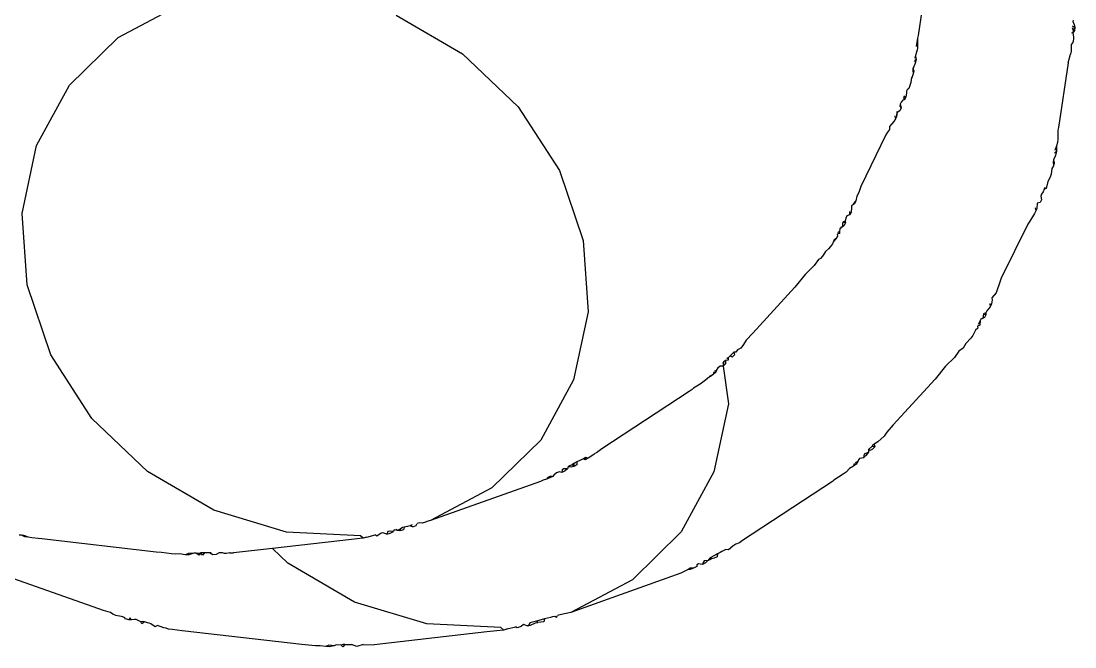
# Model space of a CAD drawing. Header units: inches. Extents: x 9636 to 21597, y -10243 to 557.
# Drawn here: x 14664.676 to 14665.791, y -8281.212 to -8280.551 of the extents above; entities that cross this region are included whole.
import ezdxf

# ---------------------------------------------------------------- set-up
doc = ezdxf.new("R2010")
doc.units = ezdxf.units.IN
doc.header["$MEASUREMENT"] = 0
doc.layers.add('Edges', color=7, linetype='Continuous')

# ---------------------------------------------------------------- blocks, each defined once
blk = doc.blocks.new('FF')
at = {"layer": 'Edges', "color": 252, "true_color": 0x939598}
for p, q in [((14664.7789, -8280.5683), (14664.844, -8280.5338)), ((14665.073, -8280.5448), (14665.1432, -8280.5858)), ((14665.629, -8280.5402), (14665.625, -8280.5663)), ((14665.7889, -8280.55), (14665.7887, -8280.5516)), ((14665.788, -8280.5578), (14665.7892, -8280.5611)), ((14665.7882, -8280.5562), (14665.7909, -8280.5579)), ((14665.7887, -8280.5516), (14665.7901, -8280.5549)), ((14665.7892, -8280.5611), (14665.7888, -8280.5636)), ((14665.7906, -8280.5612), (14665.7888, -8280.5636)), ((14665.7909, -8280.5579), (14665.7892, -8280.5611)), ((14665.7901, -8280.5549), (14665.7909, -8280.5579)), ((14665.7909, -8280.5579), (14665.7906, -8280.5612)), ((14664.7273, -8280.619), (14664.7789, -8280.5683)), ((14665.6244, -8280.5692), (14665.6231, -8280.578)), ((14665.6244, -8280.5692), (14665.6243, -8280.5789)), ((14665.625, -8280.5663), (14665.6244, -8280.5692)), ((14665.7888, -8280.5636), (14665.7873, -8280.564)), ((14665.7888, -8280.5636), (14665.7893, -8280.5682)), ((14665.7894, -8280.5704), (14665.7888, -8280.5737)), ((14665.7893, -8280.5682), (14665.7894, -8280.5704)), ((14665.6222, -8280.5884), (14665.624, -8280.5822)), ((14665.6243, -8280.5789), (14665.624, -8280.5822)), ((14665.787, -8280.5828), (14665.7863, -8280.5861)), ((14665.7888, -8280.5737), (14665.7869, -8280.576)), ((14665.7869, -8280.576), (14665.787, -8280.5828)), ((14665.1432, -8280.5858), (14665.2021, -8280.6418)), ((14665.6223, -8280.5947), (14665.6205, -8280.5995)), ((14665.6228, -8280.5914), (14665.6207, -8280.5937)), ((14665.6222, -8280.5884), (14665.6211, -8280.5907)), ((14665.6222, -8280.5884), (14665.6228, -8280.5914)), ((14665.6228, -8280.5914), (14665.6223, -8280.5947)), ((14665.7838, -8280.5951), (14665.7863, -8280.5861)), ((14665.6196, -8280.6008), (14665.6193, -8280.603)), ((14665.6193, -8280.603), (14665.6197, -8280.607)), ((14665.6205, -8280.5995), (14665.6196, -8280.6008)), ((14665.6196, -8280.6008), (14665.6204, -8280.6038)), ((14665.6204, -8280.6038), (14665.6197, -8280.607)), ((14665.7838, -8280.5951), (14665.7735, -8280.6634)), ((14665.6173, -8280.616), (14665.6163, -8280.6192)), ((14665.6176, -8280.613), (14665.6173, -8280.616)), ((14665.6189, -8280.6102), (14665.6176, -8280.613)), ((14665.6189, -8280.6102), (14665.6178, -8280.6113)), ((14665.6197, -8280.607), (14665.6189, -8280.6102)), ((14664.6926, -8280.6825), (14664.7273, -8280.619)), ((14665.6128, -8280.6274), (14665.6121, -8280.6311)), ((14665.6135, -8280.6237), (14665.6128, -8280.6253)), ((14665.6128, -8280.6253), (14665.6128, -8280.6274)), ((14665.6153, -8280.6223), (14665.6135, -8280.6237)), ((14665.6163, -8280.6192), (14665.6153, -8280.6223)), ((14665.6165, -8280.6175), (14665.6163, -8280.6192)), ((14665.6062, -8280.6389), (14665.6058, -8280.6409)), ((14665.6072, -8280.6369), (14665.6062, -8280.6389)), ((14665.6062, -8280.6389), (14665.607, -8280.6429)), ((14665.6088, -8280.6346), (14665.6072, -8280.6369)), ((14665.6108, -8280.6343), (14665.6088, -8280.6346)), ((14665.6105, -8280.63), (14665.6097, -8280.6317)), ((14665.6121, -8280.6311), (14665.6097, -8280.6317)), ((14665.6097, -8280.6317), (14665.6108, -8280.6343)), ((14665.6121, -8280.6311), (14665.6108, -8280.6343)), ((14665.2021, -8280.6418), (14665.2456, -8280.7091)), ((14665.6026, -8280.6465), (14665.602, -8280.6521)), ((14665.603, -8280.6478), (14665.602, -8280.6521)), ((14665.6056, -8280.646), (14665.603, -8280.6478)), ((14665.607, -8280.6429), (14665.6056, -8280.646)), ((14665.6058, -8280.6409), (14665.607, -8280.6429)), ((14665.5995, -8280.6574), (14665.5949, -8280.6624)), ((14665.6012, -8280.6544), (14665.5995, -8280.6574)), ((14665.6003, -8280.6513), (14665.6012, -8280.6544)), ((14665.602, -8280.6521), (14665.6012, -8280.6544)), ((14665.5908, -8280.6714), (14665.5644, -8280.7258)), ((14665.5927, -8280.6686), (14665.5908, -8280.6714)), ((14665.5946, -8280.6657), (14665.5927, -8280.6686)), ((14665.5949, -8280.6624), (14665.5946, -8280.6657)), ((14665.7729, -8280.6663), (14665.7728, -8280.676)), ((14665.7735, -8280.6634), (14665.7729, -8280.6663)), ((14664.6773, -8280.7545), (14664.6926, -8280.6825)), ((14665.7714, -8280.6831), (14665.7696, -8280.6878)), ((14665.7714, -8280.6831), (14665.7713, -8280.6885)), ((14665.7725, -8280.6793), (14665.7714, -8280.6831)), ((14665.7728, -8280.676), (14665.7725, -8280.6793)), ((14665.77, -8280.6937), (14665.7681, -8280.6978)), ((14665.7713, -8280.6885), (14665.7692, -8280.6908)), ((14665.7708, -8280.6917), (14665.77, -8280.6937)), ((14665.7713, -8280.6885), (14665.7708, -8280.6917)), ((14665.7682, -8280.7041), (14665.7665, -8280.7068)), ((14665.7681, -8280.6978), (14665.7678, -8280.7)), ((14665.7678, -8280.7), (14665.7682, -8280.7041)), ((14665.7681, -8280.6978), (14665.769, -8280.7008)), ((14665.769, -8280.7008), (14665.7682, -8280.7041)), ((14665.2456, -8280.7091), (14665.2707, -8280.7829)), ((14665.7648, -8280.7162), (14665.7621, -8280.7208)), ((14665.7658, -8280.713), (14665.7648, -8280.7162)), ((14665.7651, -8280.7145), (14665.7648, -8280.7162)), ((14665.7665, -8280.7068), (14665.7658, -8280.713)), ((14665.5644, -8280.7258), (14665.5634, -8280.729)), ((14665.759, -8280.7271), (14665.7582, -8280.7288)), ((14665.7606, -8280.7282), (14665.7582, -8280.7288)), ((14665.7621, -8280.7208), (14665.7606, -8280.7282)), ((14665.5602, -8280.7362), (14665.5591, -8280.7411)), ((14665.5624, -8280.7322), (14665.5602, -8280.7362)), ((14665.5634, -8280.729), (14665.5624, -8280.7322)), ((14665.7557, -8280.734), (14665.7547, -8280.736)), ((14665.7547, -8280.736), (14665.7555, -8280.74)), ((14665.7574, -8280.7317), (14665.7557, -8280.734)), ((14665.7582, -8280.7288), (14665.7574, -8280.7317)), ((14665.5547, -8280.7485), (14665.5541, -8280.7529)), ((14665.5579, -8280.7442), (14665.5544, -8280.7464)), ((14665.5544, -8280.7464), (14665.5547, -8280.7485)), ((14665.5591, -8280.7411), (14665.5562, -8280.7444)), ((14665.5591, -8280.7411), (14665.5579, -8280.7442)), ((14665.7488, -8280.7484), (14665.7497, -8280.7515)), ((14665.7505, -8280.7491), (14665.7497, -8280.7515)), ((14665.7511, -8280.7435), (14665.7505, -8280.7491)), ((14665.7541, -8280.743), (14665.7511, -8280.7435)), ((14665.7555, -8280.74), (14665.7541, -8280.743)), ((14664.6825, -8280.8299), (14664.6773, -8280.7545)), ((14665.5485, -8280.7593), (14665.548, -8280.7625)), ((14665.5497, -8280.7569), (14665.5485, -8280.7593)), ((14665.5526, -8280.756), (14665.5497, -8280.7569)), ((14665.5523, -8280.7524), (14665.5526, -8280.756)), ((14665.5541, -8280.7529), (14665.5526, -8280.756)), ((14665.748, -8280.7545), (14665.7431, -8280.7627)), ((14665.7497, -8280.7515), (14665.748, -8280.7545)), ((14665.5422, -8280.7706), (14665.5417, -8280.7734)), ((14665.5451, -8280.7684), (14665.5422, -8280.7706)), ((14665.5451, -8280.7684), (14665.5429, -8280.7691)), ((14665.5458, -8280.7633), (14665.545, -8280.7648)), ((14665.545, -8280.7648), (14665.5451, -8280.7684)), ((14665.5466, -8280.7674), (14665.5451, -8280.7684)), ((14665.548, -8280.7625), (14665.5458, -8280.7633)), ((14665.5458, -8280.7633), (14665.5483, -8280.7644)), ((14665.5483, -8280.7644), (14665.5466, -8280.7674)), ((14665.548, -8280.7625), (14665.5483, -8280.7644)), ((14665.7412, -8280.7656), (14665.7129, -8280.8229)), ((14665.7431, -8280.7627), (14665.7412, -8280.7656)), ((14665.2707, -8280.7829), (14665.2759, -8280.8584)), ((14665.5355, -8280.784), (14665.5343, -8280.7864)), ((14665.5379, -8280.7813), (14665.5355, -8280.784)), ((14665.5363, -8280.7823), (14665.5355, -8280.784)), ((14665.5379, -8280.7813), (14665.5363, -8280.7823)), ((14665.5398, -8280.7784), (14665.5379, -8280.7813)), ((14665.5417, -8280.7756), (14665.5393, -8280.7763)), ((14665.5393, -8280.7763), (14665.5398, -8280.7784)), ((14665.5417, -8280.7734), (14665.5401, -8280.7748)), ((14665.5417, -8280.7734), (14665.5417, -8280.7756)), ((14665.5269, -8280.7947), (14665.526, -8280.7962)), ((14665.5302, -8280.7919), (14665.5269, -8280.7947)), ((14665.5323, -8280.7892), (14665.5302, -8280.7919)), ((14665.5343, -8280.7864), (14665.5323, -8280.7892)), ((14665.5195, -8280.8031), (14665.5151, -8280.8094)), ((14665.5218, -8280.8021), (14665.5195, -8280.8031)), ((14665.524, -8280.7995), (14665.5218, -8280.8021)), ((14665.526, -8280.7962), (14665.524, -8280.7995)), ((14665.526, -8280.7962), (14665.5253, -8280.7974)), ((14665.5151, -8280.8094), (14665.5055, -8280.8189)), ((14665.5055, -8280.8189), (14665.4946, -8280.8323)), ((14665.7119, -8280.8261), (14665.7077, -8280.8382)), ((14665.7129, -8280.8229), (14665.7119, -8280.8261)), ((14664.7076, -8280.9038), (14664.6825, -8280.8299)), ((14665.4946, -8280.8323), (14665.4502, -8280.8808)), ((14665.7077, -8280.8382), (14665.7029, -8280.8435)), ((14665.7008, -8280.8495), (14665.7011, -8280.853)), ((14665.7026, -8280.85), (14665.7011, -8280.853)), ((14665.7032, -8280.8456), (14665.7026, -8280.85)), ((14665.7029, -8280.8435), (14665.7032, -8280.8456)), ((14665.2759, -8280.8584), (14665.2606, -8280.9303)), ((14665.6943, -8280.8604), (14665.6936, -8280.8655)), ((14665.6965, -8280.8595), (14665.6943, -8280.8604)), ((14665.6943, -8280.8604), (14665.6968, -8280.8615)), ((14665.6968, -8280.8615), (14665.6951, -8280.8644)), ((14665.6976, -8280.8572), (14665.6965, -8280.8595)), ((14665.6965, -8280.8595), (14665.6968, -8280.8615)), ((14665.6995, -8280.8553), (14665.6976, -8280.8572)), ((14665.7011, -8280.853), (14665.6995, -8280.8553)), ((14665.6902, -8280.8726), (14665.6878, -8280.8734)), ((14665.6907, -8280.8676), (14665.6886, -8280.8719)), ((14665.6907, -8280.8676), (14665.6902, -8280.8726)), ((14665.6915, -8280.8661), (14665.6907, -8280.8676)), ((14665.6951, -8280.8644), (14665.6915, -8280.8661)), ((14665.6936, -8280.8655), (14665.6915, -8280.8661)), ((14665.4502, -8280.8808), (14665.4433, -8280.8883)), ((14665.6829, -8280.8835), (14665.6808, -8280.8862)), ((14665.6858, -8280.8776), (14665.6829, -8280.8835)), ((14665.6883, -8280.8755), (14665.6858, -8280.8776)), ((14665.6878, -8280.8734), (14665.6883, -8280.8755)), ((14665.4405, -8280.8928), (14665.4375, -8280.8966)), ((14665.4433, -8280.8883), (14665.4405, -8280.8928)), ((14665.6754, -8280.8918), (14665.6726, -8280.8966)), ((14665.6808, -8280.8862), (14665.6754, -8280.8918)), ((14664.7511, -8280.971), (14664.7076, -8280.9038)), ((14665.4263, -8280.9047), (14665.424, -8280.9069)), ((14665.4275, -8280.9035), (14665.4263, -8280.9047)), ((14665.4284, -8280.9064), (14665.4263, -8280.9047)), ((14665.43, -8280.901), (14665.4275, -8280.9035)), ((14665.4309, -8280.9038), (14665.4284, -8280.9064)), ((14665.4322, -8280.9011), (14665.43, -8280.901)), ((14665.43, -8280.901), (14665.4309, -8280.9038)), ((14665.434, -8280.8986), (14665.4322, -8280.9011)), ((14665.4375, -8280.8966), (14665.434, -8280.8986)), ((14665.6636, -8280.9065), (14665.654, -8280.9159)), ((14665.668, -8280.9001), (14665.6636, -8280.9065)), ((14665.6726, -8280.8966), (14665.668, -8280.9001)), ((14665.4133, -8280.9176), (14665.4113, -8280.9205)), ((14665.4159, -8280.9157), (14665.4133, -8280.9176)), ((14665.4159, -8280.9157), (14665.4146, -8280.9163)), ((14665.4187, -8280.9157), (14665.4159, -8280.9157)), ((14665.4193, -8280.9116), (14665.4181, -8280.9129)), ((14665.4193, -8280.9116), (14665.4187, -8280.9157)), ((14665.4213, -8280.9133), (14665.4187, -8280.9157)), ((14665.4187, -8280.9157), (14665.4244, -8280.9555)), ((14665.4213, -8280.9097), (14665.4193, -8280.9116)), ((14665.4242, -8280.9095), (14665.4213, -8280.9097)), ((14665.4213, -8280.9097), (14665.4213, -8280.9133)), ((14665.424, -8280.9069), (14665.4228, -8280.9082)), ((14665.424, -8280.9069), (14665.4242, -8280.9095)), ((14665.654, -8280.9159), (14665.6432, -8280.9294)), ((14665.4028, -8280.9281), (14665.4003, -8280.9306)), ((14665.4055, -8280.9267), (14665.4028, -8280.9281)), ((14665.4083, -8280.9245), (14665.404, -8280.9269)), ((14665.4083, -8280.9245), (14665.4055, -8280.9267)), ((14665.4111, -8280.9222), (14665.4083, -8280.9245)), ((14665.4085, -8280.9224), (14665.4083, -8280.9245)), ((14665.4111, -8280.9222), (14665.4085, -8280.9224)), ((14665.4113, -8280.9205), (14665.4098, -8280.9211)), ((14665.4113, -8280.9205), (14665.4111, -8280.9222)), ((14665.2606, -8280.9303), (14665.2259, -8280.9938)), ((14665.3873, -8280.9392), (14665.3859, -8280.9404)), ((14665.3944, -8280.9348), (14665.3873, -8280.9392)), ((14665.3974, -8280.9327), (14665.3944, -8280.9348)), ((14665.3955, -8280.9338), (14665.3944, -8280.9348)), ((14665.4003, -8280.9306), (14665.3974, -8280.9327)), ((14665.6432, -8280.9294), (14665.5987, -8280.9778)), ((14665.3827, -8280.9424), (14665.2906, -8281.0031)), ((14665.3859, -8280.9404), (14665.3827, -8280.9424)), ((14665.4244, -8280.9555), (14665.4091, -8281.0274)), ((14664.81, -8281.027), (14664.7511, -8280.971)), ((14665.5987, -8280.9778), (14665.5918, -8280.9854)), ((14665.2259, -8280.9938), (14665.1743, -8281.0445)), ((14665.5825, -8280.9957), (14665.5785, -8280.9981)), ((14665.589, -8280.9899), (14665.5825, -8280.9957)), ((14665.5918, -8280.9854), (14665.589, -8280.9899)), ((14665.2876, -8281.0052), (14665.2847, -8281.0073)), ((14665.2906, -8281.0031), (14665.2876, -8281.0052)), ((14665.5727, -8281.0066), (14665.5678, -8281.0087)), ((14665.5727, -8281.0066), (14665.5698, -8281.0103)), ((14665.5761, -8281.0006), (14665.5725, -8281.004)), ((14665.5743, -8281.0048), (14665.5725, -8281.004)), ((14665.5725, -8281.004), (14665.5727, -8281.0066)), ((14665.5769, -8281.0034), (14665.5743, -8281.0048)), ((14665.5772, -8280.9993), (14665.5761, -8281.0006)), ((14665.5794, -8281.0009), (14665.5761, -8281.0006)), ((14665.5794, -8281.0009), (14665.5769, -8281.0034)), ((14665.5785, -8280.9981), (14665.5772, -8280.9993)), ((14665.5785, -8280.9981), (14665.5794, -8281.0009)), ((14665.2642, -8281.017), (14665.261, -8281.0187)), ((14665.2626, -8281.0179), (14665.261, -8281.0187)), ((14665.2642, -8281.017), (14665.2641, -8281.02)), ((14665.2672, -8281.0156), (14665.2642, -8281.017)), ((14665.2687, -8281.0146), (14665.2672, -8281.0156)), ((14665.2711, -8281.0136), (14665.2687, -8281.0146)), ((14665.2732, -8281.0123), (14665.2711, -8281.0136)), ((14665.273, -8281.0148), (14665.2711, -8281.0136)), ((14665.2732, -8281.0123), (14665.273, -8281.0148)), ((14665.2761, -8281.0129), (14665.273, -8281.0148)), ((14665.2761, -8281.0129), (14665.2732, -8281.0123)), ((14665.2819, -8281.009), (14665.2761, -8281.0129)), ((14665.2831, -8281.008), (14665.2819, -8281.009)), ((14665.2847, -8281.0073), (14665.2831, -8281.008)), ((14665.5614, -8281.0166), (14665.5584, -8281.0181)), ((14665.5614, -8281.0166), (14665.5596, -8281.0193)), ((14665.5618, -8281.0147), (14665.5614, -8281.0166)), ((14665.5631, -8281.0134), (14665.5618, -8281.0147)), ((14665.5672, -8281.0127), (14665.5631, -8281.0134)), ((14665.5678, -8281.0087), (14665.5672, -8281.0127)), ((14665.5698, -8281.0103), (14665.5672, -8281.0127)), ((14664.8802, -8281.068), (14664.81, -8281.027)), ((14665.2425, -8281.0285), (14665.2396, -8281.0308)), ((14665.2457, -8281.0274), (14665.2425, -8281.0285)), ((14665.2457, -8281.0274), (14665.2442, -8281.0277)), ((14665.2483, -8281.0281), (14665.2457, -8281.0274)), ((14665.2487, -8281.0253), (14665.2483, -8281.0281)), ((14665.2517, -8281.0265), (14665.2483, -8281.0281)), ((14665.2503, -8281.0244), (14665.2487, -8281.0253)), ((14665.2542, -8281.0242), (14665.2503, -8281.0244)), ((14665.2542, -8281.0242), (14665.2517, -8281.0265)), ((14665.2548, -8281.022), (14665.2542, -8281.0242)), ((14665.2565, -8281.0211), (14665.2548, -8281.022)), ((14665.2579, -8281.0224), (14665.2548, -8281.022)), ((14665.2594, -8281.0196), (14665.2565, -8281.0211)), ((14665.2609, -8281.0218), (14665.2579, -8281.0224)), ((14665.261, -8281.0187), (14665.2594, -8281.0196)), ((14665.2609, -8281.0218), (14665.2594, -8281.0196)), ((14665.261, -8281.0187), (14665.2609, -8281.0218)), ((14665.2641, -8281.02), (14665.2609, -8281.0218)), ((14665.4091, -8281.0274), (14665.3745, -8281.0909)), ((14665.5488, -8281.0277), (14665.5459, -8281.0298)), ((14665.5526, -8281.0239), (14665.5488, -8281.0277)), ((14665.5568, -8281.0215), (14665.5526, -8281.0239)), ((14665.5596, -8281.0193), (14665.5568, -8281.0215)), ((14665.5571, -8281.0194), (14665.5568, -8281.0215)), ((14665.5596, -8281.0193), (14665.5571, -8281.0194)), ((14665.2256, -8281.0375), (14665.1092, -8281.079)), ((14665.2283, -8281.0361), (14665.2256, -8281.0375)), ((14665.2319, -8281.0351), (14665.2283, -8281.0361)), ((14665.2332, -8281.0335), (14665.2319, -8281.0351)), ((14665.2354, -8281.0338), (14665.2319, -8281.0351)), ((14665.2355, -8281.0322), (14665.2332, -8281.0335)), ((14665.2388, -8281.0323), (14665.2354, -8281.0338)), ((14665.2388, -8281.0323), (14665.2355, -8281.0322)), ((14665.2396, -8281.0308), (14665.2388, -8281.0323)), ((14665.5344, -8281.0375), (14665.4391, -8281.1001)), ((14665.5358, -8281.0363), (14665.5344, -8281.0375)), ((14665.5459, -8281.0298), (14665.5358, -8281.0363)), ((14665.1743, -8281.0445), (14665.1092, -8281.079)), ((14664.957, -8281.0912), (14664.8802, -8281.068)), ((14665.0875, -8281.0844), (14665.0851, -8281.0853)), ((14665.0897, -8281.0836), (14665.0875, -8281.0844)), ((14665.0907, -8281.0855), (14665.0875, -8281.0844)), ((14665.0907, -8281.0855), (14665.0942, -8281.0843)), ((14665.0942, -8281.0843), (14665.0952, -8281.0821)), ((14665.0976, -8281.0815), (14665.0952, -8281.0821)), ((14665.1005, -8281.0816), (14665.0976, -8281.0815)), ((14665.1041, -8281.0807), (14665.1005, -8281.0816)), ((14665.1054, -8281.0798), (14665.1041, -8281.0807)), ((14665.1092, -8281.079), (14665.1054, -8281.0798)), ((14664.6767, -8281.0945), (14664.6743, -8281.0943)), ((14664.6791, -8281.0948), (14664.6767, -8281.0945)), ((14664.68, -8281.096), (14664.6767, -8281.0945)), ((14664.6813, -8281.0954), (14664.6791, -8281.0948)), ((14664.6838, -8281.0966), (14664.68, -8281.096)), ((14664.6838, -8281.0966), (14664.6813, -8281.0954)), ((14665.0351, -8281.0949), (14664.957, -8281.0912)), ((14665.0382, -8281.0975), (14665.0351, -8281.0949)), ((14665.042, -8281.0964), (14665.0506, -8281.0941)), ((14665.0525, -8281.0953), (14665.0506, -8281.0941)), ((14665.0572, -8281.0924), (14665.0525, -8281.0953)), ((14665.059, -8281.0919), (14665.0572, -8281.0924)), ((14665.0629, -8281.0932), (14665.059, -8281.0919)), ((14665.0641, -8281.0905), (14665.0629, -8281.0932)), ((14665.0629, -8281.0932), (14665.0666, -8281.0923)), ((14665.0659, -8281.09), (14665.0641, -8281.0905)), ((14665.07, -8281.0906), (14665.0659, -8281.09)), ((14665.0666, -8281.0923), (14665.07, -8281.0906)), ((14665.071, -8281.0887), (14665.07, -8281.0906)), ((14665.0742, -8281.0896), (14665.071, -8281.0887)), ((14665.0742, -8281.0896), (14665.0728, -8281.0882)), ((14665.0773, -8281.088), (14665.0742, -8281.0896)), ((14665.0769, -8281.0897), (14665.0742, -8281.0896)), ((14665.0773, -8281.088), (14665.0769, -8281.0897)), ((14665.0806, -8281.0887), (14665.0769, -8281.0897)), ((14665.0797, -8281.0863), (14665.0773, -8281.088)), ((14665.0815, -8281.0858), (14665.0797, -8281.0863)), ((14665.0815, -8281.0858), (14665.0806, -8281.0887)), ((14665.0851, -8281.0853), (14665.0815, -8281.0858)), ((14665.3745, -8281.0909), (14665.3228, -8281.1416)), ((14664.6876, -8281.0972), (14664.6838, -8281.0966)), ((14664.6944, -8281.098), (14664.6876, -8281.0972)), ((14664.6982, -8281.0984), (14664.6944, -8281.098)), ((14664.8192, -8281.1122), (14664.6982, -8281.0984)), ((14665.0257, -8281.0989), (14664.942, -8281.1084)), ((14665.0344, -8281.0979), (14665.0257, -8281.0989)), ((14665.0382, -8281.0975), (14665.0344, -8281.0979)), ((14665.042, -8281.0964), (14665.0382, -8281.0975)), ((14665.042, -8281.0964), (14665.0405, -8281.0968)), ((14665.4289, -8281.106), (14665.4246, -8281.11)), ((14665.4322, -8281.1038), (14665.4289, -8281.106)), ((14665.4362, -8281.1023), (14665.4322, -8281.1038)), ((14665.4391, -8281.1001), (14665.4362, -8281.1023)), ((14664.8247, -8281.1127), (14664.8192, -8281.1122)), ((14664.8353, -8281.114), (14664.8247, -8281.1127)), ((14664.8391, -8281.1143), (14664.8353, -8281.114)), ((14664.8439, -8281.1141), (14664.8391, -8281.1143)), ((14664.8498, -8281.115), (14664.8439, -8281.1141)), ((14664.8532, -8281.1137), (14664.8498, -8281.115)), ((14664.8537, -8281.1152), (14664.8498, -8281.115)), ((14664.8591, -8281.1134), (14664.8532, -8281.1137)), ((14664.8591, -8281.1134), (14664.8537, -8281.1152)), ((14664.861, -8281.1133), (14664.8591, -8281.1134)), ((14664.8644, -8281.1154), (14664.861, -8281.1133)), ((14664.8644, -8281.1138), (14664.861, -8281.1133)), ((14664.8663, -8281.1131), (14664.8644, -8281.1154)), ((14664.8663, -8281.1131), (14664.8644, -8281.1138)), ((14664.8701, -8281.1129), (14664.8663, -8281.1131)), ((14664.8682, -8281.1154), (14664.8663, -8281.1131)), ((14664.8701, -8281.1129), (14664.8682, -8281.1154)), ((14664.8701, -8281.1129), (14664.8682, -8281.113)), ((14664.8716, -8281.1132), (14664.8701, -8281.1129)), ((14664.8754, -8281.1129), (14664.8716, -8281.1132)), ((14664.8789, -8281.115), (14664.8754, -8281.1129)), ((14664.8773, -8281.1129), (14664.8754, -8281.1129)), ((14664.8827, -8281.1148), (14664.8789, -8281.115)), ((14664.8859, -8281.113), (14664.8827, -8281.1148)), ((14664.8894, -8281.113), (14664.8859, -8281.113)), ((14664.8912, -8281.1138), (14664.8894, -8281.113)), ((14664.8934, -8281.1139), (14664.8912, -8281.1138)), ((14664.8967, -8281.113), (14664.8934, -8281.1139)), ((14664.8967, -8281.113), (14664.901, -8281.113)), ((14664.942, -8281.1084), (14664.901, -8281.113)), ((14664.9585, -8281.1241), (14664.942, -8281.1084)), ((14665.405, -8281.1182), (14665.4027, -8281.1213)), ((14665.4095, -8281.1159), (14665.405, -8281.1182)), ((14665.4064, -8281.1195), (14665.405, -8281.1182)), ((14665.4126, -8281.1171), (14665.4094, -8281.1188)), ((14665.4111, -8281.115), (14665.4095, -8281.1159)), ((14665.4127, -8281.1141), (14665.4111, -8281.115)), ((14665.4127, -8281.1141), (14665.4126, -8281.1171)), ((14665.4158, -8281.1127), (14665.4127, -8281.1141)), ((14665.4173, -8281.1117), (14665.4158, -8281.1127)), ((14665.4197, -8281.1107), (14665.4173, -8281.1117)), ((14665.4217, -8281.1094), (14665.4197, -8281.1107)), ((14665.4246, -8281.11), (14665.4217, -8281.1094)), ((14665.0287, -8281.1651), (14664.9585, -8281.1241)), ((14665.384, -8281.1293), (14665.3817, -8281.1306)), ((14665.3873, -8281.1294), (14665.3839, -8281.1308)), ((14665.3873, -8281.1294), (14665.384, -8281.1293)), ((14665.3908, -8281.1273), (14665.3873, -8281.1294)), ((14665.3911, -8281.1256), (14665.3908, -8281.1273)), ((14665.3927, -8281.1247), (14665.3911, -8281.1256)), ((14665.3969, -8281.1252), (14665.3927, -8281.1247)), ((14665.3977, -8281.1231), (14665.3969, -8281.1252)), ((14665.4002, -8281.1236), (14665.3969, -8281.1252)), ((14665.3988, -8281.1215), (14665.3977, -8281.1231)), ((14665.4027, -8281.1213), (14665.3988, -8281.1215)), ((14665.4027, -8281.1213), (14665.4002, -8281.1236)), ((14665.4047, -8281.1206), (14665.4027, -8281.1213)), ((14665.4064, -8281.1195), (14665.4047, -8281.1206)), ((14665.4094, -8281.1188), (14665.4064, -8281.1195)), ((14664.7634, -8281.174), (14664.6624, -8281.1384)), ((14665.3741, -8281.1346), (14665.2577, -8281.1761)), ((14665.3817, -8281.1306), (14665.3741, -8281.1346)), ((14665.3839, -8281.1308), (14665.3817, -8281.1306)), ((14665.3228, -8281.1416), (14665.2577, -8281.1761)), ((14664.7707, -8281.1761), (14664.7634, -8281.174)), ((14665.1055, -8281.1882), (14665.0287, -8281.1651)), ((14664.7731, -8281.178), (14664.7707, -8281.1761)), ((14664.7766, -8281.1793), (14664.7731, -8281.178)), ((14664.7781, -8281.1797), (14664.7766, -8281.1793)), ((14664.7823, -8281.1802), (14664.7781, -8281.1797)), ((14664.7855, -8281.1813), (14664.7823, -8281.1802)), ((14664.7866, -8281.1828), (14664.7855, -8281.1813)), ((14664.7902, -8281.184), (14664.7866, -8281.1828)), ((14664.7911, -8281.1817), (14664.7902, -8281.184)), ((14664.793, -8281.184), (14664.7902, -8281.184)), ((14664.793, -8281.184), (14664.7911, -8281.1817)), ((14664.796, -8281.1834), (14664.793, -8281.184)), ((14664.7979, -8281.1836), (14664.796, -8281.1834)), ((14664.8027, -8281.1858), (14664.7979, -8281.1836)), ((14665.2213, -8281.1852), (14665.2144, -8281.1871)), ((14665.23, -8281.1829), (14665.2213, -8281.1852)), ((14665.2227, -8281.1867), (14665.2213, -8281.1852)), ((14665.23, -8281.1829), (14665.2291, -8281.1858)), ((14665.2361, -8281.1815), (14665.23, -8281.1829)), ((14665.2382, -8281.1807), (14665.2361, -8281.1815)), ((14665.2408, -8281.1802), (14665.2382, -8281.1807)), ((14665.2427, -8281.1814), (14665.2408, -8281.1802)), ((14665.2427, -8281.1814), (14665.2437, -8281.1792)), ((14665.2461, -8281.1786), (14665.2437, -8281.1792)), ((14665.2577, -8281.1761), (14665.2461, -8281.1786)), ((14664.8048, -8281.1855), (14664.8027, -8281.1858)), ((14664.804, -8281.1879), (14664.8027, -8281.1858)), ((14664.8066, -8281.186), (14664.804, -8281.1879)), ((14664.8066, -8281.186), (14664.8048, -8281.1855)), ((14664.8098, -8281.1871), (14664.8066, -8281.186)), ((14664.8117, -8281.1874), (14664.8098, -8281.1871)), ((14664.8135, -8281.188), (14664.8117, -8281.1874)), ((14664.818, -8281.1912), (14664.8135, -8281.188)), ((14664.8204, -8281.1899), (14664.818, -8281.1912)), ((14664.8272, -8281.1922), (14664.8204, -8281.1899)), ((14664.8298, -8281.1925), (14664.8272, -8281.1922)), ((14664.8323, -8281.1937), (14664.8298, -8281.1925)), ((14664.8361, -8281.1942), (14664.8323, -8281.1937)), ((14664.8467, -8281.1955), (14664.8361, -8281.1942)), ((14664.9732, -8281.2098), (14664.8467, -8281.1955)), ((14665.1689, -8281.1966), (14665.0496, -8281.2101)), ((14665.1836, -8281.192), (14665.1055, -8281.1882)), ((14665.1829, -8281.195), (14665.1689, -8281.1966)), ((14665.1867, -8281.1946), (14665.1829, -8281.195)), ((14665.1867, -8281.1946), (14665.1836, -8281.192)), ((14665.1905, -8281.1935), (14665.1867, -8281.1946)), ((14665.1905, -8281.1935), (14665.189, -8281.1939)), ((14665.1905, -8281.1935), (14665.1991, -8281.1912)), ((14665.201, -8281.1923), (14665.1991, -8281.1912)), ((14665.2053, -8281.1909), (14665.201, -8281.1923)), ((14665.2075, -8281.1889), (14665.2053, -8281.1909)), ((14665.2115, -8281.1902), (14665.2075, -8281.1889)), ((14665.2115, -8281.1902), (14665.2152, -8281.1894)), ((14665.2132, -8281.1896), (14665.2115, -8281.1902)), ((14665.2144, -8281.1871), (14665.2132, -8281.1896)), ((14665.2152, -8281.1894), (14665.2204, -8281.187)), ((14665.2204, -8281.187), (14665.2227, -8281.1867)), ((14665.2291, -8281.1858), (14665.2227, -8281.1867)), ((14664.9838, -8281.211), (14664.9732, -8281.2098)), ((14664.9877, -8281.2114), (14664.9838, -8281.211)), ((14664.9924, -8281.2112), (14664.9877, -8281.2114)), ((14664.9984, -8281.2121), (14664.9924, -8281.2112)), ((14665.0017, -8281.2107), (14664.9984, -8281.2121)), ((14665.0022, -8281.2123), (14664.9984, -8281.2121)), ((14665.0073, -8281.2114), (14665.0017, -8281.2107)), ((14665.0073, -8281.2114), (14665.0022, -8281.2123)), ((14665.0095, -8281.2104), (14665.0073, -8281.2114)), ((14665.0148, -8281.2107), (14665.0095, -8281.2104)), ((14665.0167, -8281.21), (14665.0148, -8281.2107)), ((14665.0167, -8281.2124), (14665.0148, -8281.2107)), ((14665.0186, -8281.21), (14665.0167, -8281.21)), ((14665.0186, -8281.21), (14665.0167, -8281.2124)), ((14665.0186, -8281.21), (14665.0258, -8281.21)), ((14665.0313, -8281.2119), (14665.0258, -8281.21)), ((14665.0379, -8281.21), (14665.0313, -8281.2119)), ((14665.0379, -8281.21), (14665.0496, -8281.2101))]:
    blk.add_line(p, q, dxfattribs=at)

msp = doc.modelspace()

# ---------------------------------------------------------------- block references
at = {"color": 18, "true_color": 0x000000}
msp.add_blockref('FF', (0, 0), dxfattribs=at)

doc.saveas('drawing.dxf')
